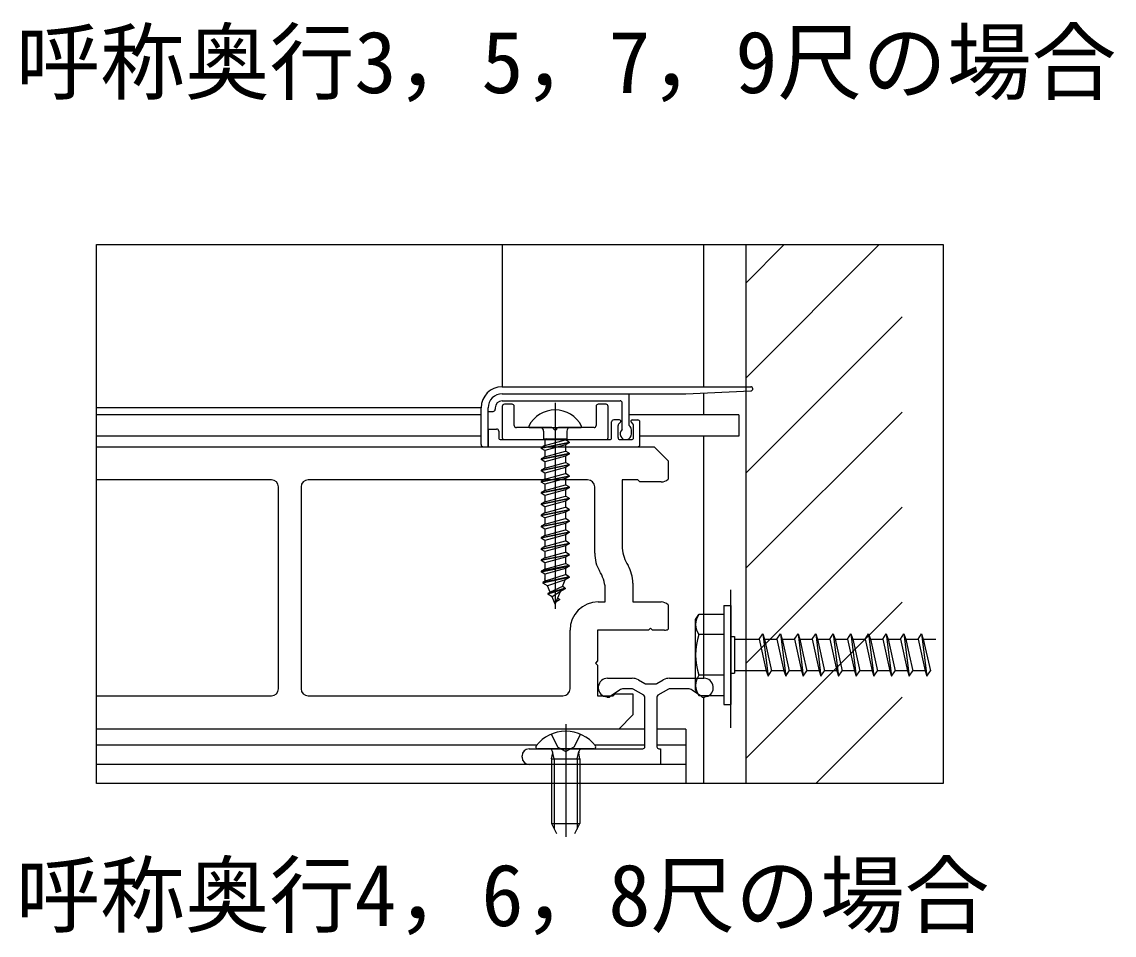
# Model space of a CAD drawing. Units: millimetres, scale not verified. Extents: x -700 to 700, y -1044 to 1037.
# Drawn here: x 148.7 to 303.4, y 201.3 to 330.7 of the extents above; entities that cross this region are included whole.
import ezdxf
from ezdxf.enums import TextEntityAlignment as Align

# ---------------------------------------------------------------- set-up
doc = ezdxf.new("R2010")
doc.units = ezdxf.units.MM
doc.header["$LTSCALE"] = 6
for name, color, linetype in [('0-2_USER1', 3, 'Continuous'), ('0-3_YKK_11', 7, 'Continuous'), ('0-4_YKK_12', 2, 'Continuous'), ('0-5_YKK_13', 4, 'Continuous'), ('0-8_YSS_K', 3, 'Continuous')]:
    doc.layers.add(name, color=color, linetype=linetype)
doc.styles.add('ＭＳ ゴシック', font='')
doc.styles.get('ＭＳ ゴシック').set_extended_font_data('MS Gothic')

msp = doc.modelspace()

# ---------------------------------------------------------------- linework, layer by layer
at = {"layer": '0-3_YKK_11'}
for p, q in [((159.262, 270.532), (238.224, 270.532)), ((238.224, 270.532), (240.224, 268.532)), ((240.224, 268.532), (240.224, 265.914)), ((184.024, 265.832), (159.262, 265.832)), ((185.024, 236.232), (185.024, 264.832)), ((188.224, 264.832), (188.224, 236.232)), ((228.824, 265.832), (189.224, 265.832)), ((229.824, 255.425), (229.824, 264.832)), ((234.394, 253.97), (234.554, 253.692)), ((230.654, 252.647), (230.494, 252.925)), ((240.224, 248.15), (240.224, 244.666)), ((226.324, 236.232), (226.324, 244.532)), ((159.262, 235.232), (184.024, 235.232)), ((189.224, 235.232), (225.324, 235.232))]:
    msp.add_line(p, q, dxfattribs=at)
for points in [[(239.224, 265.532), (236.224, 265.532), (235.924, 265.832), (233.724, 265.832), (233.724, 256.47)], [(235.224, 251.192), (235.224, 248.532), (239.224, 248.532)], [(230.324, 248.532), (231.324, 248.532), (231.324, 250.147)], [(239.724, 244.532), (238.024, 244.532), (237.724, 244.832), (237.424, 244.532), (230.224, 244.532), (230.224, 240.182), (229.924, 239.882), (230.224, 239.582), (230.224, 235.232), (232.424, 235.232), (232.724, 235.532), (235.224, 235.532), (235.224, 232.532), (233.224, 230.532), (159.262, 230.532)]]:
    msp.add_lwpolyline(points, dxfattribs=at)
for centre, radius, start, end in [((184.024, 264.832), 1, 0, 90), ((189.224, 264.832), 1, 90, 180), ((228.824, 264.832), 1, 0, 90), ((239.224, 267.032), 1.5, 270, 311.81031), ((234.824, 255.425), 5, 180, 210), ((238.724, 256.47), 5, 180, 210), ((226.324, 250.147), 5, 0, 30), ((230.224, 251.192), 5, 0, 30), ((230.324, 244.532), 4, 90, 180), ((239.224, 247.032), 1.5, 48.18969, 90), ((239.724, 245.532), 1, 270, 300), ((184.024, 236.232), 1, 270, 0), ((189.224, 236.232), 1, 180, 270), ((225.324, 236.232), 1, 270, 0)]:
    msp.add_arc(centre, radius, start, end, dxfattribs=at)
at = {"layer": '0-4_YKK_12'}
for p, q in [((216.724, 299.156), (216.724, 279.032)), ((245.224, 299.156), (245.224, 279.032)), ((245.224, 278.141), (245.224, 275.032)), ((213.724, 276.032), (159.262, 276.032)), ((224.224, 276.732), (224.224, 247.579)), ((213.724, 275.032), (159.262, 275.032)), ((250.224, 275.032), (234.724, 275.032)), ((250.224, 275.032), (250.224, 272.032)), ((213.724, 272.032), (159.262, 272.032)), ((250.224, 272.032), (236.224, 272.032)), ((245.224, 272.032), (245.224, 237.732)), ((249.124, 230.687), (249.124, 250.259)), ((245.224, 235.032), (245.224, 222.816)), ((236.924, 230.532), (159.262, 230.532)), ((242.724, 230.532), (238.624, 230.532)), ((242.724, 230.532), (242.724, 222.816)), ((221.577, 228.232), (159.262, 228.232)), ((236.924, 228.232), (229.871, 228.232)), ((242.724, 228.232), (238.624, 228.232)), ((242.724, 225.532), (159.262, 225.532))]:
    msp.add_line(p, q, dxfattribs=at)
msp.add_lwpolyline([(159.262, 299.156), (279.185, 299.156), (279.185, 222.816), (159.262, 222.816)], close=True, dxfattribs=at)
at = {"layer": '0-5_YKK_13'}
for p, q in [((216.724, 279.032), (251.974, 279.032)), ((216.724, 278.032), (234.724, 278.032)), ((216.724, 277.032), (233.424, 277.032)), ((234.724, 273.532), (234.724, 278.032)), ((213.724, 270.832), (213.724, 276.032)), ((214.724, 270.532), (214.724, 276.032)), ((214.724, 275.532), (215.424, 275.532)), ((215.724, 276.032), (215.724, 275.832)), ((216.724, 276.232), (216.724, 271.832)), ((218.124, 276.532), (217.024, 276.532)), ((218.424, 273.532), (218.424, 276.232)), ((230.024, 276.232), (230.024, 273.532)), ((231.424, 276.532), (230.324, 276.532)), ((231.724, 271.832), (231.724, 276.232)), ((233.724, 272.957), (233.724, 276.732)), ((232.224, 271.832), (232.224, 274.032)), ((233.324, 274.332), (232.524, 274.332)), ((233.465, 273.991), (233.212, 273.737)), ((234.983, 273.991), (235.236, 273.737)), ((235.124, 274.332), (235.924, 274.332)), ((236.224, 270.832), (236.224, 274.032)), ((214.724, 273.032), (214.724, 270.532)), ((214.724, 273.032), (215.924, 273.032)), ((216.224, 272.732), (216.224, 271.832)), ((223.766, 273.232), (218.724, 273.232)), ((220.628, 273.232), (227.82, 273.232)), ((222.589, 272.732), (222.589, 271.645)), ((229.724, 273.232), (224.682, 273.232)), ((225.859, 272.732), (225.859, 271.645)), ((233.124, 271.832), (233.124, 273.525)), ((235.024, 272.332), (235.024, 272.908)), ((235.324, 271.832), (235.324, 273.525)), ((216.524, 271.532), (231.924, 271.532)), ((217.024, 271.532), (231.424, 271.532)), ((222.583, 271.645), (225.859, 271.645)), ((222.749, 271.574), (222.749, 270.69)), ((222.749, 270.69), (225.699, 271.485)), ((225.699, 271.645), (225.699, 271.485)), ((226.224, 271.182), (225.699, 271.485)), ((233.424, 271.532), (235.024, 271.532)), ((214.224, 270.532), (235.924, 270.532)), ((222.749, 269.984), (222.224, 270.287)), ((222.749, 269.984), (222.749, 269.1)), ((222.749, 269.1), (225.699, 269.895)), ((225.699, 270.779), (225.699, 269.895)), ((226.224, 269.592), (225.699, 269.895)), ((222.749, 268.394), (222.224, 268.697)), ((222.749, 268.394), (222.749, 267.51)), ((222.749, 267.51), (225.699, 268.305)), ((225.699, 269.189), (225.699, 268.305)), ((226.224, 268.002), (225.699, 268.305)), ((222.749, 266.804), (222.224, 267.107)), ((222.749, 266.804), (222.749, 265.92)), ((222.749, 265.92), (225.699, 266.715)), ((225.699, 267.599), (225.699, 266.715)), ((226.224, 266.412), (225.699, 266.715)), ((222.749, 265.214), (222.224, 265.517)), ((222.749, 265.214), (222.749, 264.33)), ((222.749, 264.33), (225.699, 265.125)), ((225.699, 266.009), (225.699, 265.125)), ((226.224, 264.822), (225.699, 265.125)), ((222.749, 263.624), (222.224, 263.927)), ((222.749, 263.624), (222.749, 262.74)), ((222.749, 262.74), (225.699, 263.535)), ((225.699, 264.419), (225.699, 263.535)), ((226.224, 263.232), (225.699, 263.535)), ((222.749, 262.034), (222.224, 262.337)), ((222.749, 262.034), (222.749, 261.15)), ((222.749, 261.15), (225.699, 261.945)), ((225.699, 262.829), (225.699, 261.945)), ((226.224, 261.642), (225.699, 261.945)), ((222.749, 260.444), (222.224, 260.747)), ((222.224, 259.257), (226.224, 260.052)), ((226.224, 259.952), (222.224, 259.157)), ((222.749, 260.444), (222.749, 259.56)), ((222.749, 259.56), (225.699, 260.355)), ((225.699, 261.239), (225.699, 260.355)), ((226.224, 260.052), (225.699, 260.355)), ((226.224, 259.952), (225.699, 259.649)), ((226.224, 260.052), (226.224, 259.952)), ((222.749, 258.854), (222.224, 259.157)), ((225.699, 259.649), (222.749, 258.854)), ((222.749, 258.854), (222.749, 257.97)), ((222.749, 257.97), (225.699, 258.765)), ((225.699, 259.649), (225.699, 258.765)), ((226.224, 258.462), (225.699, 258.765)), ((222.749, 257.264), (222.224, 257.567)), ((222.224, 256.077), (226.224, 256.872)), ((222.749, 257.264), (222.749, 256.38)), ((222.749, 256.38), (225.699, 257.175)), ((225.699, 258.059), (225.699, 257.175)), ((226.224, 256.872), (225.699, 257.175)), ((226.224, 256.872), (226.224, 256.772)), ((226.224, 256.772), (222.224, 255.977)), ((222.749, 256.38), (222.224, 256.077)), ((222.224, 256.077), (222.224, 255.977)), ((222.749, 255.674), (222.224, 255.977)), ((225.699, 256.469), (222.749, 255.674)), ((222.749, 255.674), (222.749, 254.79)), ((222.749, 254.79), (225.699, 255.585)), ((226.224, 256.772), (225.699, 256.469)), ((225.699, 256.469), (225.699, 255.585)), ((226.224, 255.282), (225.699, 255.585)), ((222.224, 254.487), (226.224, 255.282)), ((226.224, 255.182), (222.224, 254.387)), ((222.749, 254.084), (222.224, 254.387)), ((225.699, 254.879), (222.749, 254.084)), ((222.749, 254.084), (222.749, 253.2)), ((222.749, 253.2), (225.699, 253.995)), ((225.699, 254.879), (225.699, 253.995)), ((226.224, 253.692), (225.699, 253.995)), ((226.224, 253.692), (222.224, 252.897)), ((222.224, 252.797), (226.224, 253.592)), ((222.749, 253.2), (222.224, 252.897)), ((222.224, 252.897), (222.224, 252.797)), ((222.749, 252.494), (222.224, 252.797)), ((225.699, 253.289), (222.749, 252.494)), ((222.749, 252.494), (222.749, 251.793)), ((222.858, 251.529), (225.699, 252.405)), ((226.224, 253.592), (225.699, 253.289)), ((225.699, 253.289), (225.699, 252.405)), ((226.224, 252.102), (225.699, 252.405)), ((226.224, 253.692), (226.224, 253.592)), ((226.224, 252.102), (222.474, 251.307)), ((226.224, 252.002), (222.474, 251.207)), ((222.858, 251.529), (222.474, 251.307)), ((222.474, 251.307), (222.474, 251.207)), ((223.154, 250.814), (222.474, 251.207)), ((222.858, 251.529), (222.749, 251.793)), ((225.648, 251.67), (223.154, 250.814)), ((223.525, 249.92), (223.154, 250.814)), ((225.256, 250.724), (223.525, 249.92)), ((225.256, 250.724), (225.648, 251.67)), ((225.624, 250.512), (225.256, 250.724)), ((226.224, 252.002), (225.648, 251.67)), ((226.224, 252.102), (226.224, 252.002)), ((225.624, 250.512), (223.174, 249.717)), ((223.525, 249.92), (223.174, 249.717)), ((223.174, 249.717), (223.174, 249.617)), ((223.8, 249.256), (223.174, 249.617)), ((224.971, 250.035), (223.8, 249.256)), ((224.224, 248.232), (223.8, 249.256)), ((224.224, 248.232), (224.971, 250.035)), ((225.624, 250.412), (224.971, 250.035)), ((224.824, 248.922), (224.57, 249.069)), ((248.124, 248.032), (248.124, 234.032)), ((248.124, 248.032), (249.124, 248.032)), ((249.124, 248.032), (249.124, 234.032)), ((244.124, 246.032), (244.557, 246.782)), ((244.124, 236.032), (244.124, 246.032)), ((248.124, 246.782), (244.555, 246.782)), ((248.124, 246.782), (248.124, 235.282)), ((248.124, 243.919), (244.571, 243.919)), ((249.124, 243.632), (249.624, 243.632)), ((249.624, 243.632), (249.624, 238.432)), ((249.624, 243.282), (253.124, 243.282)), ((253.624, 244.032), (254.374, 238.032)), ((253.874, 243.282), (254.874, 238.782)), ((253.874, 243.282), (255.624, 243.282)), ((255.624, 243.282), (256.124, 244.032)), ((255.624, 243.282), (256.624, 238.782)), ((256.124, 244.032), (256.874, 238.032)), ((256.124, 244.032), (256.374, 243.282)), ((256.374, 243.282), (257.374, 238.782)), ((256.374, 243.282), (258.124, 243.282)), ((258.624, 244.032), (259.374, 238.032)), ((258.874, 243.282), (259.374, 243.282)), ((258.874, 243.282), (259.374, 241.032)), ((259.374, 243.282), (260.624, 243.282)), ((261.124, 244.032), (261.874, 238.032)), ((261.374, 243.282), (263.124, 243.282)), ((261.374, 243.282), (262.374, 238.782)), ((263.624, 244.032), (264.374, 238.032)), ((263.874, 243.282), (265.624, 243.282)), ((263.874, 243.282), (264.874, 238.782)), ((266.124, 244.032), (266.874, 238.032)), ((266.374, 243.282), (268.124, 243.282)), ((266.374, 243.282), (267.374, 238.782)), ((268.624, 244.032), (269.374, 238.032)), ((268.874, 243.282), (270.624, 243.282)), ((268.874, 243.282), (269.874, 238.782)), ((271.124, 244.032), (271.874, 238.032)), ((271.374, 243.282), (273.124, 243.282)), ((271.374, 243.282), (272.374, 238.782)), ((273.124, 243.282), (274.124, 238.782)), ((273.624, 244.032), (274.374, 238.032)), ((273.874, 243.282), (274.374, 243.282)), ((273.874, 243.282), (274.374, 241.032)), ((274.374, 243.282), (275.624, 243.282)), ((276.124, 244.032), (276.874, 238.032)), ((276.374, 243.282), (278.124, 243.282)), ((276.374, 243.282), (277.374, 238.782)), ((259.374, 241.032), (259.874, 238.782)), ((274.374, 241.032), (274.874, 238.782)), ((249.124, 238.432), (249.624, 238.432)), ((254.124, 238.782), (249.624, 238.782)), ((256.624, 238.782), (254.874, 238.782)), ((256.624, 238.782), (256.874, 238.032)), ((256.874, 238.032), (257.374, 238.782)), ((259.124, 238.782), (257.374, 238.782)), ((259.374, 238.032), (259.874, 238.782)), ((261.624, 238.782), (259.874, 238.782)), ((264.124, 238.782), (262.374, 238.782)), ((266.624, 238.782), (264.874, 238.782)), ((269.124, 238.782), (267.374, 238.782)), ((271.624, 238.782), (269.874, 238.782)), ((274.124, 238.782), (272.374, 238.782)), ((276.624, 238.782), (274.874, 238.782)), ((231.649, 237.732), (235.112, 237.732)), ((236.012, 237.491), (236.91, 236.972)), ((237.06, 236.932), (238.488, 236.932)), ((238.638, 236.972), (239.536, 237.491)), ((240.436, 237.732), (245.298, 237.732)), ((248.124, 238.145), (244.571, 238.145)), ((233.337, 236.051), (232.011, 235.123)), ((235.112, 236.232), (233.911, 236.232)), ((236.774, 235.319), (235.262, 236.192)), ((240.286, 236.192), (238.774, 235.319)), ((243.037, 236.232), (240.436, 236.232)), ((244.937, 235.123), (243.611, 236.051)), ((244.124, 236.032), (244.557, 235.282)), ((244.555, 235.282), (248.124, 235.282)), ((231.595, 235.049), (231.306, 235.126)), ((236.924, 228.032), (236.924, 235.059)), ((238.624, 235.059), (238.624, 228.032)), ((245.642, 235.126), (245.353, 235.049)), ((248.124, 234.032), (249.124, 234.032)), ((225.724, 231.232), (225.724, 215.269)), ((223.649, 229.809), (224.579, 227.944)), ((227.799, 229.809), (226.869, 227.944)), ((220.524, 227.732), (236.624, 227.732)), ((229.7, 227.732), (221.748, 227.732)), ((224.579, 227.944), (225.724, 227.335)), ((226.869, 227.944), (225.724, 227.335)), ((219.524, 226.532), (219.524, 226.732)), ((223.724, 226.332), (223.869, 227.145)), ((223.724, 226.332), (227.724, 226.332)), ((223.724, 226.332), (223.724, 217.132)), ((224.103, 226.332), (223.863, 227.347)), ((224.103, 226.332), (224.103, 216.374)), ((227.345, 226.332), (227.585, 227.347)), ((227.345, 226.332), (227.345, 216.374)), ((227.724, 226.332), (227.579, 227.145)), ((227.724, 226.332), (227.724, 217.132)), ((223.724, 217.132), (227.724, 217.132)), ((223.724, 217.132), (224.424, 215.732)), ((227.024, 215.732), (227.724, 217.132))]:
    msp.add_line(p, q, dxfattribs=at)
for points in [[(234.724, 278.032), (242.724, 278.032), (251.937, 278.432)], [(222.224, 270.387), (226.224, 271.182), (226.224, 271.082), (222.224, 270.287)], [(223.011, 271.645), (222.749, 271.574), (222.627, 271.645)], [(226.224, 271.082), (225.699, 270.779), (222.749, 269.984)], [(222.749, 270.69), (222.224, 270.387), (222.224, 270.287)], [(222.224, 268.797), (226.224, 269.592), (226.224, 269.492), (222.224, 268.697)], [(226.224, 269.492), (225.699, 269.189), (222.749, 268.394)], [(222.749, 269.1), (222.224, 268.797), (222.224, 268.697)], [(222.224, 267.207), (226.224, 268.002), (226.224, 267.902), (222.224, 267.107)], [(226.224, 267.902), (225.699, 267.599), (222.749, 266.804)], [(222.749, 267.51), (222.224, 267.207), (222.224, 267.107)], [(222.224, 265.617), (226.224, 266.412), (226.224, 266.312), (222.224, 265.517)], [(226.224, 266.312), (225.699, 266.009), (222.749, 265.214)], [(222.749, 265.92), (222.224, 265.617), (222.224, 265.517)], [(222.224, 264.027), (226.224, 264.822), (226.224, 264.722), (222.224, 263.927)], [(226.224, 264.722), (225.699, 264.419), (222.749, 263.624)], [(222.749, 264.33), (222.224, 264.027), (222.224, 263.927)], [(222.224, 262.437), (226.224, 263.232), (226.224, 263.132), (222.224, 262.337)], [(226.224, 263.132), (225.699, 262.829), (222.749, 262.034)], [(222.749, 262.74), (222.224, 262.437), (222.224, 262.337)], [(222.224, 260.847), (226.224, 261.642), (226.224, 261.542), (222.224, 260.747)], [(226.224, 261.542), (225.699, 261.239), (222.749, 260.444)], [(222.749, 261.15), (222.224, 260.847), (222.224, 260.747)], [(222.749, 259.56), (222.224, 259.257), (222.224, 259.157)], [(222.224, 257.667), (226.224, 258.462), (226.224, 258.362), (222.224, 257.567)], [(222.749, 257.97), (222.224, 257.667), (222.224, 257.567)], [(226.224, 258.362), (225.699, 258.059), (222.749, 257.264)], [(222.749, 254.79), (222.224, 254.487), (222.224, 254.387)], [(226.224, 255.282), (226.224, 255.182), (225.699, 254.879)], [(225.624, 250.512), (225.624, 250.412), (223.174, 249.617)], [(224.824, 248.922), (224.824, 248.822), (224.357, 248.552)], [(253.124, 243.282), (253.624, 244.032), (253.874, 243.282)], [(253.124, 243.282), (254.124, 238.782), (254.374, 238.032), (254.874, 238.782)], [(258.124, 243.282), (258.624, 244.032), (258.874, 243.282)], [(258.124, 243.282), (259.124, 238.782), (259.374, 238.032)], [(260.624, 243.282), (261.124, 244.032), (261.374, 243.282)], [(260.624, 243.282), (261.624, 238.782), (261.874, 238.032), (262.374, 238.782)], [(263.124, 243.282), (263.624, 244.032), (263.874, 243.282)], [(263.124, 243.282), (264.124, 238.782), (264.374, 238.032), (264.874, 238.782)], [(265.624, 243.282), (266.124, 244.032), (266.374, 243.282)], [(265.624, 243.282), (266.624, 238.782), (266.874, 238.032), (267.374, 238.782)], [(268.124, 243.282), (268.624, 244.032), (268.874, 243.282)], [(268.124, 243.282), (269.124, 238.782), (269.374, 238.032), (269.874, 238.782)], [(270.624, 243.282), (271.124, 244.032), (271.374, 243.282)], [(270.624, 243.282), (271.624, 238.782), (271.874, 238.032), (272.374, 238.782)], [(273.124, 243.282), (273.624, 244.032), (273.874, 243.282)], [(275.624, 243.282), (276.124, 244.032), (276.374, 243.282)], [(275.624, 243.282), (276.624, 238.782), (276.874, 238.032), (277.374, 238.782)], [(274.124, 238.782), (274.374, 238.032), (274.874, 238.782)], [(238.924, 227.732), (239.124, 227.732), (239.124, 225.532), (220.524, 225.532)]]:
    msp.add_lwpolyline(points, dxfattribs=at)
for centre, radius, start, end in [((216.724, 276.032), 3, 90, 180), ((251.924, 278.732), 0.3, 272.48779, 90), ((216.724, 276.032), 2, 90, 180), ((216.724, 276.032), 1, 90, 180), ((233.424, 276.732), 0.3, 0, 90), ((215.424, 275.832), 0.3, 270, 0), ((217.024, 276.232), 0.3, 90, 180), ((218.124, 276.232), 0.3, 0, 90), ((224.224, 271.532), 4.2, 27.28096, 152.71904), ((230.324, 276.232), 0.3, 90, 180), ((231.424, 276.232), 0.3, 0, 90), ((232.524, 274.032), 0.3, 90, 180), ((233.324, 274.132), 0.2, 315, 90), ((235.124, 274.132), 0.2, 90, 225), ((235.924, 274.032), 0.3, 0, 90), ((215.924, 272.732), 0.3, 0, 90), ((218.724, 273.532), 0.3, 180, 270), ((220.628, 273.387), 0.154, 152.71904, 270), ((222.089, 272.732), 0.5, 0, 90), ((223.766, 273.032), 0.2, 23.57818, 90), ((224.224, 273.232), 0.3, 203.57818, 336.42182), ((224.682, 273.032), 0.2, 90, 156.42182), ((226.359, 272.732), 0.5, 90, 180), ((227.82, 273.387), 0.154, 270, 27.28096), ((229.724, 273.532), 0.3, 270, 0), ((233.424, 273.525), 0.3, 135, 180), ((234.224, 272.332), 0.8, 128.68219, 0), ((234.224, 272.908), 0.8, 0, 51.31781), ((235.024, 273.525), 0.3, 0, 45), ((214.024, 270.832), 0.3, 180, 270), ((216.524, 271.832), 0.3, 180, 270), ((217.024, 271.832), 0.3, 180, 270), ((231.424, 271.832), 0.3, 270, 0), ((231.924, 271.832), 0.3, 270, 0), ((233.424, 271.832), 0.3, 180, 270), ((235.024, 271.832), 0.3, 270, 0), ((235.924, 270.832), 0.3, 270, 0), ((246.68, 245.362), 2.556, 146.25178, 214.38425), ((253.677, 241.032), 9.553, 162.41205, 197.58795), ((231.649, 236.407), 1.325, 90, 255), ((235.112, 235.932), 1.8, 60, 90), ((237.06, 237.232), 0.3, 240, 270), ((238.488, 237.232), 0.3, 270, 300), ((240.436, 235.932), 1.8, 90, 120), ((246.68, 236.702), 2.556, 145.61575, 213.74822), ((245.298, 236.407), 1.325, 285, 90), ((233.911, 235.232), 1, 90, 125), ((235.112, 235.932), 0.3, 60, 90), ((236.624, 235.059), 0.3, 0, 60), ((238.924, 235.059), 0.3, 120, 180), ((240.436, 235.932), 0.3, 90, 120), ((243.037, 235.232), 1, 55, 90), ((231.724, 235.532), 0.5, 255, 305), ((245.224, 235.532), 0.5, 235, 285), ((225.724, 224.932), 5.3, 37.71409, 142.28591), ((220.524, 226.732), 1, 90, 180), ((221.748, 228.007), 0.274, 142.28591, 270), ((223.376, 227.232), 0.5, 349.90904, 90), ((228.072, 227.232), 0.5, 90, 190.09096), ((229.7, 228.007), 0.274, 270, 37.71409), ((236.624, 228.032), 0.3, 270, 0), ((238.924, 228.032), 0.3, 180, 270), ((220.524, 226.532), 1, 180, 270)]:
    msp.add_arc(centre, radius, start, end, dxfattribs=at)
at = {"layer": '0-8_YSS_K'}
for p, q in [((251.224, 299.156), (251.224, 222.816)), ((251.224, 293.716), (256.665, 299.156)), ((251.224, 280.245), (270.135, 299.156)), ((251.224, 266.775), (273.363, 288.914)), ((251.224, 253.305), (273.363, 275.444)), ((251.224, 239.834), (273.363, 261.973)), ((251.224, 226.364), (273.363, 248.503)), ((261.147, 222.816), (273.363, 235.033))]:
    msp.add_line(p, q, dxfattribs=at)

# ---------------------------------------------------------------- texts
at = {"layer": '0-2_USER1', "style": 'ＭＳ ゴシック'}
for s, p in [('呼称奥行3，5，7，9尺の場合', (147.773, 317.982)), ('呼称奥行4，6，8尺の場合', (147.773, 199.982))]:
    msp.add_text(s, height=8.798, dxfattribs=at).set_placement(p, align=Align.BOTTOM_LEFT)

doc.saveas('drawing.dxf')
